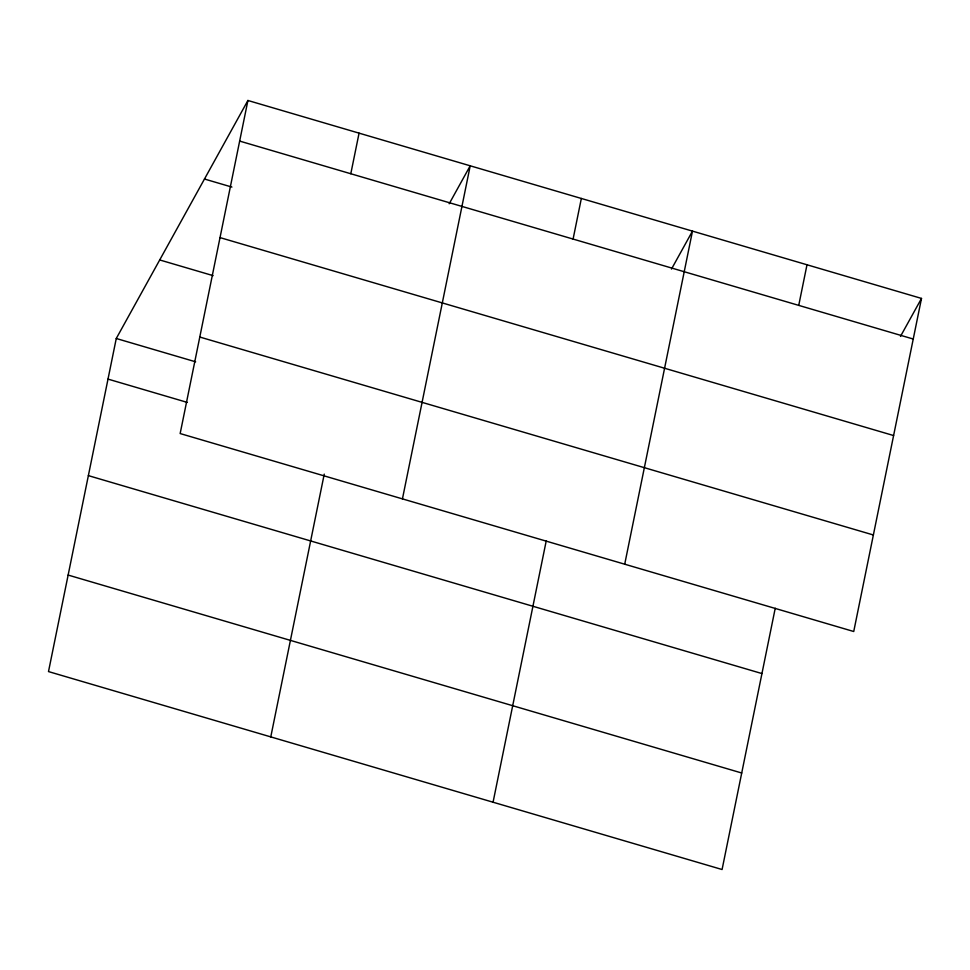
<?xml version="1.0" encoding="UTF-8"?>
<svg xmlns="http://www.w3.org/2000/svg" width="970" height="970" viewBox="0 0 970 970"><rect width="100%" height="100%" fill="white"/><g stroke="black" fill="none" stroke-linecap="round" stroke-linejoin="round"><path stroke-width="1.45" d="M247.92 100.48L180.153 433.554L853.733 631.506L921.5 298.421L247.92 100.48L116.267 338.494L48.5 671.579L722.08 869.52L775.236 608.238M350.8 173.739L359.07 133.132M270.775 736.897L324.247 474.124M402.441 498.883L470.207 165.797L449.207 203.761M573.088 239.069L581.345 198.462M493.063 802.226L546.219 540.933M624.716 564.2L692.483 231.115L671.482 269.078M798.734 305.38L806.991 264.774M900.499 336.384L921.5 298.421M239.663 141.087L913.243 339.027M204.476 179.026L231.903 187.077M220.02 237.601L893.6 435.542M159.71 259.948L213.121 275.65M199.796 337.039L873.376 534.979M116.267 338.494L195.649 361.822M108.009 379.1L187.392 402.441M88.367 475.627L761.947 673.568M68.142 575.064L741.711 773.005"/></g></svg>
